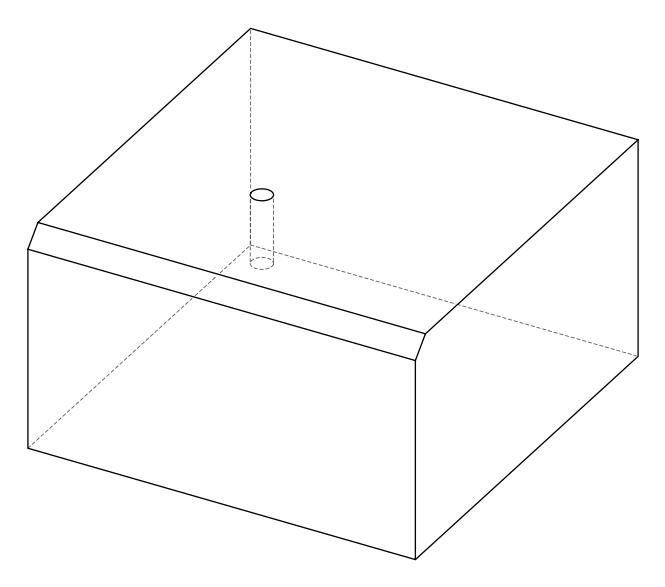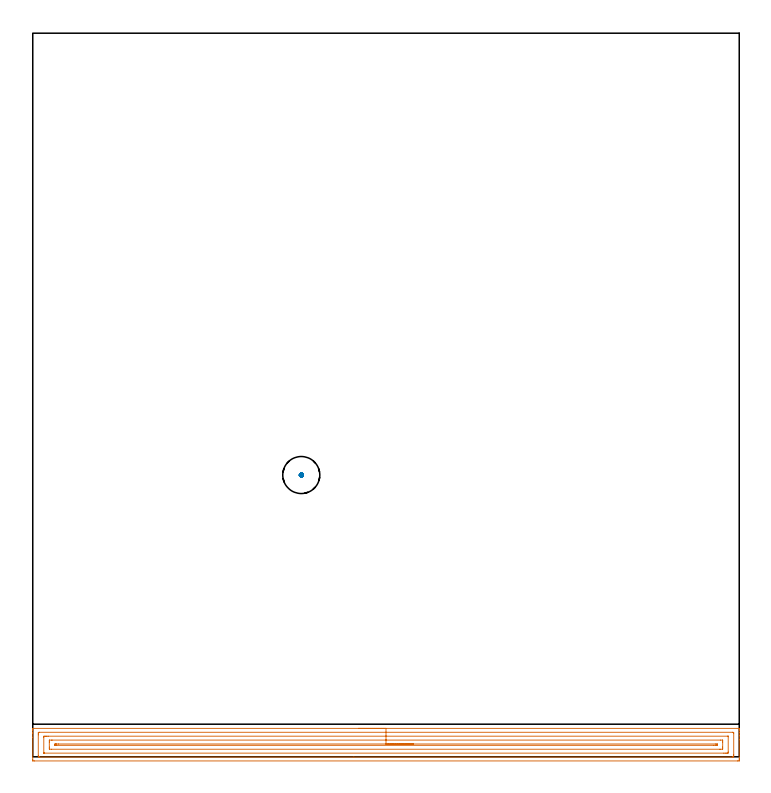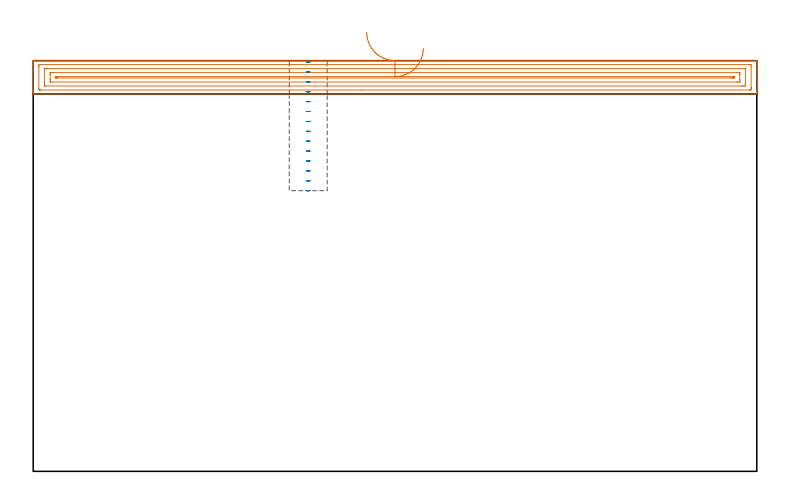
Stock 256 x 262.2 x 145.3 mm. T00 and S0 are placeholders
(PLAN: 2 operations, 1 tool changes, 10.8 min)
(1 AREA_MILL | FG_CHAMFER_SURFACE | UGT0205_001 | 10.42 min | 17820 mm3)
(2 MILL_BLIND_HOLE_FROM_SOLID_MATERIAL | STEP1POCKET | UGT0201_130 | Spiral | 0.38 min | 6489 mm3)
(TOOL UGT0205_001 | Chamfer Mill 20 x 3 x 45 deg. | D20 FL50 Z2)
(TOOL UGT0201_130 | Carbide End Mill 12.0 | D12 FL15 Z4)
(OP 1 AREA_MILL)
G17 G21 G94 G90
T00 M6
G54
G17 G0 G90 X118. Y10.3 S1061 M3
G43 Z155.3 H0
G94 G1 X118.038 Z154.428 F250.
X118.152 Z153.563
X118.341 Z152.712
X118.603 Z151.88
X118.937 Z151.074
X119.34 Z150.3
X119.808 Z149.564
X120.34 Z148.872
X120.929 Z148.229
X121.572 Z147.639
X122.264 Z147.108
X123. Z146.64
X123.774 Z146.237
X124.58 Z145.903
X125.412 Z145.641
X126.264 Z145.452
X127.128 Z145.338
X128. Z145.3
X255.822
X255.99 Y10.297 Z145.288
X255.993 Y10.255 Z145.246
X256. Y9.851 Z144.85
Y9.557 Z144.556
Y8.847 Z143.842
Y7.603 Z142.6
Y6.179 Z141.174
Y-0.669 Z134.328
X255.998 Y-0.937 Z134.061
X255.992 Y-1.492 Z133.506
X255.935 Y-1.494 Z133.504
X255.375 Y-1.5 Z133.5
X0.625
X0.065 Y-1.494 Z133.504
X0.008 Y-1.492 Z133.506
X0.004 Y-0.937 Z134.061
X0. Y-0.315 Z134.683
Y7.068 Z142.063
Y8.493 Z143.489
Y8.847 Z143.842
Y9.557 Z144.556
Y9.851 Z144.851
X0.007 Y10.255 Z145.246
X0.01 Y10.297 Z145.288
X0.178 Y10.3 Z145.3
X128.
Y8.886 Z143.886
X253.549 Y8.885 Z143.885
X253.587 Y8.883 Z143.883
X253.99 Y8.847 Z143.847
X253.999 Y8.438 Z143.438
X254. Y0.842 Z135.842
X253.999 Y0.433 Z135.433
X253.99 Y-0.047 Z134.953
X253.624 Y-0.083 Z134.917
X253.587 Y-0.085 Z134.915
X116.349 Y-0.086 Z134.914
X2.451 Y-0.085 Z134.915
X2.413 Y-0.083 Z134.917
X2.01 Y-0.047 Z134.953
X2.001 Y0.362 Z135.362
X2. Y7.958 Z142.958
X2.001 Y8.367 Z143.367
X2.01 Y8.847 Z143.847
X2.376 Y8.883 Z143.883
X2.413 Y8.885 Z143.885
X128. Y8.886 Z143.886
Y7.471 Z142.471
X251.799
X251.934 Y7.47 Z142.47
X251.982 Y7.467 Z142.467
X251.988 Y7.466 Z142.466
X251.992 Y7.449 Z142.449
X251.996 Y7.401 Z142.401
X251.999 Y7.268 Z142.268
Y1.732 Z136.732
X251.997 Y1.535 Z136.535
X251.99 Y1.339 Z136.339
X251.799 Y1.336 Z136.336
X251.309 Y1.331 Z136.331
X250.906 Y1.329 Z136.329
X250.417
X4.201
X4.066 Y1.33 Z136.33
X4.018 Y1.333 Z136.333
X4.012 Y1.334 Z136.334
X4.008 Y1.351 Z136.351
X4.004 Y1.399 Z136.399
X4.001 Y1.532 Z136.532
Y7.068 Z142.068
X4.003 Y7.265 Z142.265
X4.01 Y7.461 Z142.461
X4.201 Y7.464 Z142.464
X4.691 Y7.469 Z142.469
X5.094 Y7.471 Z142.471
X5.583
X128.
Y6.057 Z141.057
X249.241
X249.916 Y6.051 Z141.051
X249.99 Y6.049 Z141.049
X249.994 Y5.948 Z140.948
X249.998 Y5.733 Z140.733
X250. Y5.301 Z140.301
Y3.522 Z138.522
X249.998 Y3.072 Z138.072
X249.994 Y2.852 Z137.852
X249.99 Y2.75 Z137.75
X249.885 Y2.747 Z137.747
X249.118 Y2.743 Z137.743
X248.996
X6.76
X6.084 Y2.749 Z137.749
X6.01 Y2.751 Z137.751
X6.006 Y2.852 Z137.852
X6.002 Y3.067 Z138.067
X6. Y3.499 Z138.499
Y5.278 Z140.278
X6.002 Y5.728 Z140.728
X6.006 Y5.948 Z140.948
X6.01 Y6.05 Z141.05
X6.115 Y6.053 Z141.053
X6.882 Y6.057 Z141.057
X7.004
X128.
Y4.643 Z139.643
X247.33
X247.983 Y4.64 Z139.64
X247.986 Y4.637 Z139.637
X247.995 Y4.628 Z139.628
X247.994 Y4.4 Z139.4
X247.99 Y4.234 Z139.234
X247.973 Y4.164 Z139.164
X247.819 Y4.161 Z139.161
X247.573 Y4.158 Z139.158
X247.33 Y4.157 Z139.157
X246.681
X8.67
X8.017 Y4.16 Z139.16
X8.014 Y4.162 Z139.162
X8.005 Y4.172 Z139.172
X8.006 Y4.4 Z139.4
X8.01 Y4.566 Z139.566
X8.027 Y4.636 Z139.636
X8.181 Y4.639 Z139.639
X8.427 Y4.642 Z139.642
X8.67 Y4.643 Z139.643
X9.319
X128.
X128.872 Z139.681
X129.736 Z139.795
X130.588 Z139.984
X131.42 Z140.246
X132.226 Z140.58
X133. Z140.983
X133.736 Z141.452
X134.428 Z141.983
X135.071 Z142.572
X135.66 Z143.215
X136.192 Z143.907
X136.66 Z144.643
X137.063 Z145.417
X137.397 Z146.223
X137.659 Z147.055
X137.848 Z147.907
X137.962 Z148.772
X138. Z149.643
G0 Z155.3
M5
M2
(OP 2 MILL_BLIND_HOLE_FROM_SOLID_MATERIAL)
G17 G21 G94 G90
T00 M6
G54
G17 G0 G90 X97.3 Y102.1 S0 M3
G43 Z155.3 H0
Z144.8
G94 G3 X97.65 Y102.45 R0.35 F250.
X97.3 Y102.8 R0.35
X96.6 Y102.1 R0.7
X97.3 Y102.8 R-0.7
X96.95 Y102.45 R0.35
X97.3 Y102.1 R0.35
G0 Z141.3
G3 X97.65 Y102.45 R0.35
X97.3 Y102.8 R0.35
X96.6 Y102.1 R0.7
X97.3 Y102.8 R-0.7
X96.95 Y102.45 R0.35
X97.3 Y102.1 R0.35
G0 Z137.8
G3 X97.65 Y102.45 R0.35
X97.3 Y102.8 R0.35
X96.6 Y102.1 R0.7
X97.3 Y102.8 R-0.7
X96.95 Y102.45 R0.35
X97.3 Y102.1 R0.35
G0 Z134.3
G3 X97.65 Y102.45 R0.35
X97.3 Y102.8 R0.35
X96.6 Y102.1 R0.7
X97.3 Y102.8 R-0.7
X96.95 Y102.45 R0.35
X97.3 Y102.1 R0.35
G0 Z130.8
G3 X97.65 Y102.45 R0.35
X97.3 Y102.8 R0.35
X96.6 Y102.1 R0.7
X97.3 Y102.8 R-0.7
X96.95 Y102.45 R0.35
X97.3 Y102.1 R0.35
G0 Z127.3
G3 X97.65 Y102.45 R0.35
X97.3 Y102.8 R0.35
X96.6 Y102.1 R0.7
X97.3 Y102.8 R-0.7
X96.95 Y102.45 R0.35
X97.3 Y102.1 R0.35
G0 Z123.8
G3 X97.65 Y102.45 R0.35
X97.3 Y102.8 R0.35
X96.6 Y102.1 R0.7
X97.3 Y102.8 R-0.7
X96.95 Y102.45 R0.35
X97.3 Y102.1 R0.35
G0 Z120.3
G3 X97.65 Y102.45 R0.35
X97.3 Y102.8 R0.35
X96.6 Y102.1 R0.7
X97.3 Y102.8 R-0.7
X96.95 Y102.45 R0.35
X97.3 Y102.1 R0.35
G0 Z116.8
G3 X97.65 Y102.45 R0.35
X97.3 Y102.8 R0.35
X96.6 Y102.1 R0.7
X97.3 Y102.8 R-0.7
X96.95 Y102.45 R0.35
X97.3 Y102.1 R0.35
G0 Z113.3
G3 X97.65 Y102.45 R0.35
X97.3 Y102.8 R0.35
X96.6 Y102.1 R0.7
X97.3 Y102.8 R-0.7
X96.95 Y102.45 R0.35
X97.3 Y102.1 R0.35
G0 Z109.8
G3 X97.65 Y102.45 R0.35
X97.3 Y102.8 R0.35
X96.6 Y102.1 R0.7
X97.3 Y102.8 R-0.7
X96.95 Y102.45 R0.35
X97.3 Y102.1 R0.35
G0 Z106.3
G3 X97.65 Y102.45 R0.35
X97.3 Y102.8 R0.35
X96.6 Y102.1 R0.7
X97.3 Y102.8 R-0.7
X96.95 Y102.45 R0.35
X97.3 Y102.1 R0.35
G0 Z102.8
G3 X97.65 Y102.45 R0.35
X97.3 Y102.8 R0.35
X96.6 Y102.1 R0.7
X97.3 Y102.8 R-0.7
X96.95 Y102.45 R0.35
X97.3 Y102.1 R0.35
G0 Z99.3
G3 X97.65 Y102.45 R0.35
X97.3 Y102.8 R0.35
X96.6 Y102.1 R0.7
X97.3 Y102.8 R-0.7
X96.95 Y102.45 R0.35
X97.3 Y102.1 R0.35
G0 Z155.3
M5
M2
